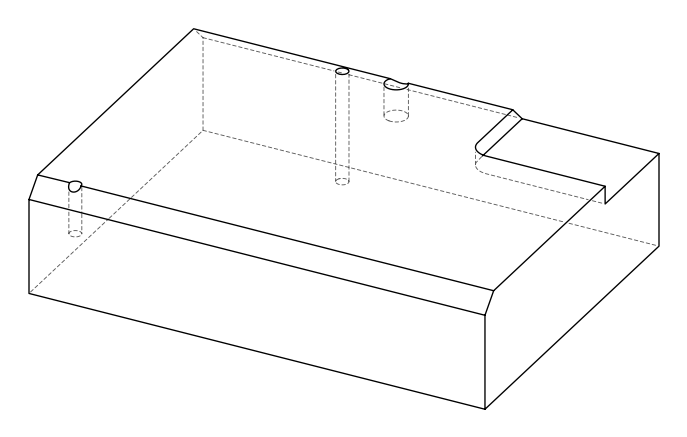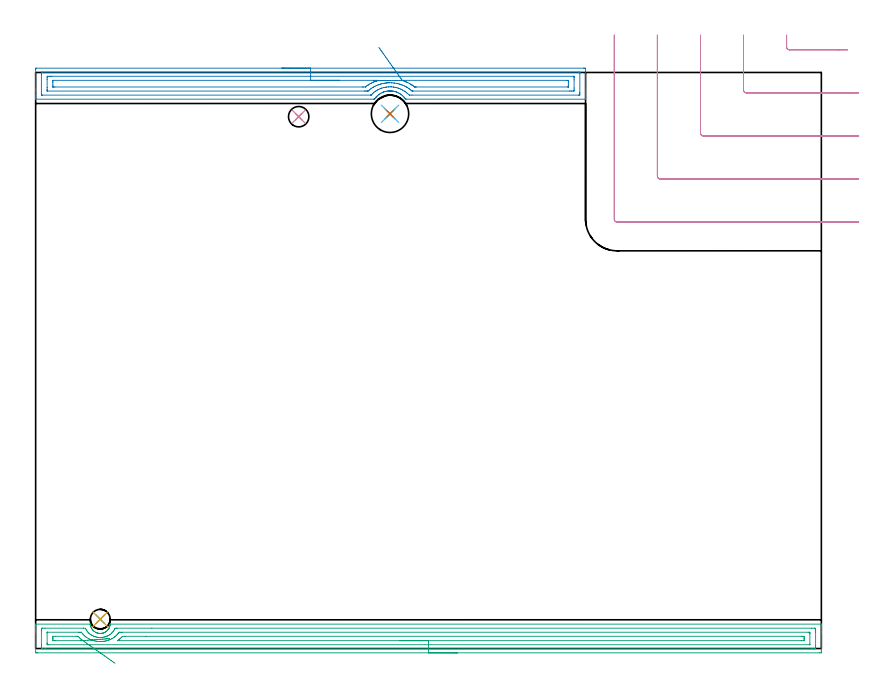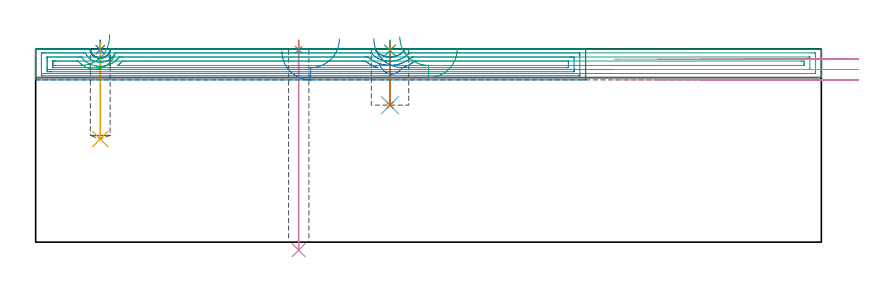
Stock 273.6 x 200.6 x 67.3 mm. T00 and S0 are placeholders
(PLAN: 10 operations, 6 tool changes, 19.2 min)
(1 SPOT_DRILL | STEP1HOLE | NXT0321_9005460120000 | 0.03 min | 0 mm3)
(2 SPOT_DRILL_1 | STEP1POCKET | NXT0321_9005460120000 | 0.03 min | 0 mm3)
(3 SPOT_DRILL_2 | STEP1POCKET_1 | NXT0321_9005460120000 | 0.03 min | 2 mm3)
(4 DRILL_THROUGH_HOLE_INTO_CENTER | STEP1HOLE | NXT0301_042 | 0.29 min | 2653 mm3)
(5 DRILL_BLIND_HOLE_INTO_CENTER | STEP1POCKET | NXT0301_040 | 0.14 min | 1137 mm3)
(6 DRILL_BLIND_HOLE_INTO_CENTER_1 | STEP1POCKET_1 | NXT0301_042 | 0.09 min | 737 mm3)
(7 DRILL_TO_ENLARGE_BLIND_HOLE | STEP1POCKET_1 | UGT0301_374 | 0.09 min | 1859 mm3)
(8 AREA_MILL | FG_CHAMFER_SURFACE | UGT0205_001 | 6.49 min | 11503 mm3)
(9 AREA_MILL_1 | FG_CHAMFER_SURFACE_1 | UGT0205_001 | 9.08 min | 13656 mm3)
(10 MILL_CORNER_NOTCH_RECTANGULAR | CORNER_NOTCH_RECTANGULAR | UGT0201_104 | Follow Part, ap 5, ae 75% | 3 min | 54427 mm3)
(TOOL NXT0321_9005460120000 | NC Spot Drill, 142deg, 12mm, Carbide, Uncoated | D12 PA142 FL30 Z2)
(TOOL NXT0301_042 | Carbide Drill 7.1mm [860.1-0710-057A1-MM 2214] | D7.1 PA140 FL85 Z2)
(TOOL NXT0301_040 | Carbide Drill 6.9mm [860.1-0690-035A1-MM 2214] | D6.9 PA140 FL53 Z2)
(TOOL UGT0301_374 | Twist Drill Flat Bottom 13 mm | D13 PA180 FL101 Z2)
(TOOL UGT0205_001 | Chamfer Mill 20 x 3 x 45 deg. | D20 FL50 Z2)
(TOOL UGT0201_104 | End Mill 20 mm | D20 FL22 Z2)
(OP 1 SPOT_DRILL)
G17 G21 G94 G90
T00 M6
G54
G17 G0 G90 X91.6 Y185.2 S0 M3
G43 Z77.3 H0
G94 G81 G98 Z66.986 F250. R70.3
G80
M5
M2
(OP 2 SPOT_DRILL_1)
G17 G21 G94 G90
T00 M6
G54
G17 G0 G90 X22.5 Y10.2 S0 M3
G43 Z77.3 H0
G94 G81 G98 Z67.003 F250. R70.3
G80
M5
M2
(OP 3 SPOT_DRILL_2)
G17 G21 G94 G90
T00 M6
G54
G17 G0 G90 X123.4 Y186.2 S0 M3
G43 Z77.3 H0
G94 G81 G98 Z66.74 F250. R70.3
G80
M5
M2
(OP 4 DRILL_THROUGH_HOLE_INTO_CENTER)
G17 G21 G94 G90
T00 M6
G54
G17 G0 G90 X91.6 Y185.2 S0 M3
G43 Z77.3 H1
G94 G73 G98 Z-2.792 F250. Q7.009 R69.3
G80
M5
M2
(OP 5 DRILL_BLIND_HOLE_INTO_CENTER)
G17 G21 G94 G90
T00 M6
G54
G17 G0 G90 X22.5 Y10.2 S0 M3
G43 Z77.3 H1
G94 G81 G98 Z35.9 F250. R69.3
G80
M5
M2
(OP 6 DRILL_BLIND_HOLE_INTO_CENTER_1)
G17 G21 G94 G90
T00 M6
G54
G17 G0 G90 X123.4 Y186.2 S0 M3
G43 Z77.3 H1
G94 G81 G98 Z47.7 F250. R69.3
G80
M5
M2
(OP 7 DRILL_TO_ENLARGE_BLIND_HOLE)
G17 G21 G94 G90
T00 M6
G54
G17 G0 G90 X123.4 Y186.2 S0 M3
G43 Z77.3 H0
G94 G81 G98 Z47.7 F250. R69.3
G80
M5
M2
(OP 8 AREA_MILL)
G17 G21 G94 G90
T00 M6
G54
G17 G0 G90 X85.75 Y202.1 S1061 M3
G43 Z77.3 H0
Z66.5
G94 G1 X85.788 Z65.628 F250.
X85.902 Z64.764
X86.091 Z63.912
X86.353 Z63.08
X86.687 Z62.274
X87.09 Z61.5
X87.558 Z60.764
X88.09 Z60.072
X88.679 Z59.429
X89.322 Z58.84
X90.014 Z58.309
X90.75 Z57.84
X91.524 Z57.437
X92.33 Z57.103
X93.162 Z56.841
X94.013 Z56.652
X94.878 Z56.538
X95.75 Z56.5
X190.883 Y202.099 Z56.501
X191.245 Y202.097 Z56.503
X191.492 Y202.093 Z56.507
X191.5 Y201.951 Z56.649
Y201.935 Z56.662
Y194.483 Z64.111
Y193.935 Z64.662
Y193.597 Z64.999
Y193.048 Z65.548
Y192.71 Z65.885
Y192.034 Z66.565
Y191.699 Z66.9
Y191.331 Z67.26
X191.491 Y191.303 Z67.288
X191.33 Y191.3 Z67.3
X129.247
X128.818 Y191.301 Z67.286
X128.669 Y191.501 Z67.096
X128.503 Y191.72 Z66.879
X128.419 Y191.824 Z66.776
X128.324 Y191.94 Z66.659
X128.164 Y192.114 Z66.484
X127.807 Y192.463 Z66.134
X127.432 Y192.793 Z65.805
X127.299 Y192.896 Z65.701
X127.163 Y192.994 Z65.602
X127.146 Y193.006 Z65.59
X126.855 Y193.196 Z65.401
X126.568 Y193.365 Z65.231
X126.539 Y193.382 Z65.214
X126.097 Y193.602 Z64.997
X125.647 Y193.793 Z64.805
X125.545 Y193.83 Z64.769
X125.414 Y193.877 Z64.721
X125.359 Y193.892 Z64.705
X125.228 Y193.929 Z64.667
X125.086 Y193.97 Z64.628
X124.796 Y194.04 Z64.559
X124.754 Y194.05 Z64.55
X124.675 Y194.064 Z64.536
X124.309 Y194.126 Z64.47
X124.133 Y194.144 Z64.448
X123.971 Y194.164 Z64.431
X123.888 Y194.173 Z64.42
X123.862 Y194.176 Z64.418
X123.829 Y194.177 Z64.415
X123.692 Y194.184 Z64.406
X123.583 Y194.191 Z64.402
X123.554 Y194.192
X123.436 Z64.398
X123.385 Y194.193
X123.369
X123.299 Y194.195 Z64.401
X123.248
X123.187 Y194.19 Z64.403
X123.065 Y194.185 Z64.412
X122.995 Y194.18 Z64.416
X122.971 Y194.179 Z64.418
X122.809 Y194.159 Z64.431
X122.522 Y194.132 Z64.467
X122.077 Y194.055 Z64.542
X122.012 Y194.04 Z64.557
X121.729 Y193.972 Z64.622
X121.655 Y193.95 Z64.642
X121.571 Y193.929 Z64.668
X121.386 Y193.877 Z64.722
X121.208 Y193.812 Z64.783
X121.184 Y193.804 Z64.792
X120.888 Y193.681 Z64.918
X120.735 Y193.616 Z64.982
X120.292 Y193.4 Z65.198
X119.96 Y193.206 Z65.393
X119.653 Y193.006 Z65.594
X119.639 Y192.996 Z65.603
X119.422 Y192.831 Z65.764
X119.4 Y192.815 Z65.781
X119.08 Y192.541 Z66.059
X119.007 Y192.477 Z66.121
X118.944 Y192.415 Z66.181
X118.635 Y192.113 Z66.483
X118.528 Y191.998 Z66.599
X118.507 Y191.975 Z66.622
X118.388 Y191.824 Z66.772
X118.149 Y191.522 Z67.076
X118.082 Y191.43 Z67.168
X117.987 Y191.306 Z67.292
X117.635 Y191.3 Z67.3
X0.17
X0.01 Y191.303 Z67.288
X0.007 Y191.329 Z67.262
X0. Y191.699 Z66.9
Y192.034 Z66.565
Y192.71 Z65.885
Y193.935 Z64.662
Y194.483 Z64.111
Y195.096 Z63.5
Y201.576 Z57.021
X0.002 Y201.852 Z56.745
X0.01 Y202.092 Z56.506
X0.25 Y202.099 Z56.499
X95.75 Y202.1 Z56.5
Y200.686 Z57.914
X189.097
X189.319 Y200.684 Z57.916
X189.429 Y200.681 Z57.919
X189.48 Y200.679 Z57.921
X189.491 Y200.672 Z57.928
X189.493 Y200.653 Z57.947
X189.497 Y200.546 Z58.054
X189.5 Y200.29 Z58.31
X189.499 Y193.597 Z65.003
X189.497 Y193.199 Z65.401
X189.49 Y192.797 Z65.803
X189.477 Y192.721 Z65.879
X189.429 Y192.719 Z65.881
X189.319 Y192.716 Z65.884
X189.097 Y192.714 Z65.886
X131.034
X130.141 Y192.716 Z65.884
X130.135
X129.248 Y193.456 Z65.144
X129.075 Y193.597 Z65.003
X128.674 Y193.916 Z64.684
X128.354 Y194.134 Z64.466
X127.782 Y194.483 Z64.117
X127.461 Y194.647 Z63.953
X127.137 Y194.805 Z63.795
X126.568 Y195.042 Z63.558
X126.217 Y195.165 Z63.435
X125.738 Y195.307 Z63.293
X125.701 Y195.317 Z63.283
X125.674 Y195.323 Z63.277
X125.471 Y195.37 Z63.23
X124.781 Y195.495 Z63.105
X124.634 Y195.516 Z63.084
X123.888 Y195.589 Z63.011
X123.655 Y195.601 Z62.999
X122.995 Y195.594 Z63.006
X122.782 Y195.581 Z63.019
X122.101 Y195.508 Z63.092
X121.982 Y195.488 Z63.112
X121.327 Y195.37 Z63.23
X121.208 Y195.342 Z63.258
X120.536 Y195.15 Z63.45
X120.441 Y195.119 Z63.481
X120.315 Y195.072 Z63.528
X119.894 Y194.901 Z63.699
X119.422 Y194.687 Z63.913
X119.284 Y194.62 Z63.98
X119.019 Y194.483 Z64.117
X118.708 Y194.306 Z64.294
X118.639 Y194.264 Z64.336
X118.528 Y194.192 Z64.408
X118.174 Y193.949 Z64.651
X117.721 Y193.597 Z65.003
X117.674 Y193.558 Z65.042
X117.66 Y193.547 Z65.053
X117.635 Y193.524 Z65.076
X117.214 Y193.129 Z65.471
X117.057 Y192.978 Z65.622
X116.93 Y192.854 Z65.746
X116.841 Y192.768 Z65.832
X116.792 Y192.721 Z65.879
X116.742 Y192.715 Z65.885
X116.737 Y192.714 Z65.886
X2.403
X2.181 Y192.716 Z65.884
X2.071 Y192.719 Z65.881
X2.021 Y192.721 Z65.879
X2.009 Y192.728 Z65.872
X2.007 Y192.747 Z65.853
X2.003 Y192.854 Z65.746
X2. Y193.11 Z65.49
X2.001 Y199.803 Z58.797
X2.002 Y200.201 Z58.399
X2.01 Y200.603 Z57.997
X2.023 Y200.679 Z57.921
X2.07 Y200.681 Z57.919
X2.181 Y200.684 Z57.916
X2.403 Y200.686 Z57.914
X95.75
Y199.272 Z59.328
X187.31 Y199.271 Z59.329
X187.429 Y199.269 Z59.331
X187.471 Y199.267 Z59.333
X187.488 Y199.266 Z59.334
X187.491 Y199.23 Z59.37
X187.496 Y199.105 Z59.495
X187.499 Y198.916 Z59.684
X187.5 Y198.728 Z59.872
Y198.03 Z60.57
Y195.182 Z63.418
X187.497 Y194.483 Z64.117
X187.493 Y194.301 Z64.299
X187.479 Y194.136 Z64.464
X187.31 Y194.134 Z64.466
X186.773 Y194.13 Z64.47
X186.417 Y194.129 Z64.471
X185.881 Y194.128 Z64.472
X131.391 Y194.129 Z64.471
X131.213 Y194.131 Z64.469
X131.124 Y194.133 Z64.467
X131.082 Y194.135 Z64.465
X131.034 Y194.16 Z64.44
X130.634 Y194.483 Z64.117
X130.141 Y194.878 Z63.722
X129.847 Y195.08 Z63.52
X129.399 Y195.37 Z63.23
X129.248 Y195.464 Z63.136
X129.013 Y195.602 Z62.998
X128.354 Y195.926 Z62.674
X127.602 Y196.257 Z62.343
X127.461 Y196.312 Z62.288
X127.373 Y196.344 Z62.256
X126.885 Y196.5 Z62.1
X126.568 Y196.589 Z62.011
X126.118 Y196.703 Z61.897
X125.674 Y196.79 Z61.81
X125.023 Y196.903 Z61.697
X124.781 Y196.93 Z61.67
X124.032 Y197. Z61.6
X123.888 Y197.007 Z61.593
X123.127 Y197.012 Z61.588
X122.995 Y197.009 Z61.591
X122.622 Y196.991 Z61.609
X122.285 Y196.961 Z61.639
X122.101 Y196.942 Z61.658
X121.774 Y196.903 Z61.697
X121.494 Y196.859 Z61.741
X121.208 Y196.806 Z61.794
X120.745 Y196.717 Z61.883
X120.315 Y196.607 Z61.993
X120.037 Y196.532 Z62.068
X119.768 Y196.456 Z62.144
X119.422 Y196.341 Z62.259
X119.359 Y196.319 Z62.281
X119.202 Y196.257 Z62.343
X118.732 Y196.054 Z62.546
X118.528 Y195.963 Z62.637
X118.124 Y195.771 Z62.829
X117.635 Y195.512 Z63.088
X117.544 Y195.46 Z63.14
X117.395 Y195.37 Z63.23
X117.002 Y195.112 Z63.488
X116.742 Y194.936 Z63.664
X116.172 Y194.483 Z64.117
X115.998 Y194.335 Z64.265
X115.849 Y194.206 Z64.394
X115.775 Y194.146 Z64.454
X115.713 Y194.135 Z64.465
X115.581 Y194.133 Z64.467
X115.312 Y194.13 Z64.47
X114.955 Y194.129 Z64.471
X114.598 Y194.128 Z64.472
X4.19 Y194.129 Z64.471
X4.071 Y194.131 Z64.469
X4.029 Y194.133 Z64.467
X4.012 Y194.134 Z64.466
X4.009 Y194.17 Z64.43
X4.004 Y194.295 Z64.305
X4.001 Y194.483 Z64.117
X4. Y194.672 Z63.928
Y195.37 Z63.23
Y198.218 Z60.382
X4.003 Y198.916 Z59.684
X4.007 Y199.098 Z59.502
X4.021 Y199.265 Z59.335
X4.19 Y199.267 Z59.333
X4.727 Y199.27 Z59.33
X5.083 Y199.271 Z59.329
X5.619 Y199.272 Z59.328
X95.75
Y197.857 Z60.743
X118.703
X118.959 Y197.854 Z60.746
X119.116 Y197.85 Z60.75
X119.24 Y197.842 Z60.758
X118.844 Y197.717 Z60.883
X118.653 Y197.65 Z60.95
X118.528 Y197.605 Z60.995
X118.195 Y197.474 Z61.126
X117.986 Y197.389 Z61.211
X117.635 Y197.242 Z61.358
X117.566 Y197.212 Z61.388
X117.417 Y197.143 Z61.457
X116.964 Y196.923 Z61.677
X116.742 Y196.807 Z61.793
X116.384 Y196.612 Z61.988
X115.849 Y196.292 Z62.308
X115.827 Y196.278 Z62.322
X115.794 Y196.257 Z62.343
X115.299 Y195.915 Z62.685
X114.955 Y195.654 Z62.946
X114.848 Y195.576 Z63.024
X114.816 Y195.554 Z63.046
X114.775 Y195.549 Z63.051
X114.062 Y195.544 Z63.056
X113.888 Y195.543 Z63.057
X6.696
X6.1 Y195.545 Z63.055
X6.034 Y195.547 Z63.053
X6.017 Y195.549 Z63.051
X6.01 Y195.56 Z63.04
X6.007 Y195.611 Z62.989
X6.002 Y195.818 Z62.782
X6. Y196.233 Z62.367
Y197.12 Z61.48
X6.001 Y197.575 Z61.025
X6.003 Y197.791 Z60.809
X6.007 Y197.844 Z60.756
X6.01 Y197.851 Z60.749
X6.018 Y197.853 Z60.747
X6.048 Y197.856 Z60.744
X6.151 Y197.857 Z60.743
X95.75
X96.622 Z60.781
X97.486 Z60.895
X98.338 Z61.083
X99.17 Z61.346
X99.976 Z61.68
X100.75 Z62.082
X101.486 Z62.551
X102.178 Z63.082
X102.821 Z63.672
X103.41 Z64.315
X103.941 Z65.007
X104.41 Z65.743
X104.813 Z66.516
X105.147 Z67.322
X105.409 Z68.154
X105.598 Z69.006
X105.712 Z69.871
X105.75 Z70.743
G0 X117.776 Y197.72 Z70.881
G1 X117.802 Z70.009
X117.905 Y197.721 Z69.143
X118.082 Y197.724 Z68.289
X118.334 Y197.727 Z67.453
X118.657 Y197.731 Z66.643
X119.049 Y197.737 Z65.864
X119.508 Y197.743 Z65.122
X120.03 Y197.75 Z64.423
X120.611 Y197.757 Z63.772
X121.246 Y197.766 Z63.174
X121.931 Y197.775 Z62.634
X122.661 Y197.784 Z62.156
X123.429 Y197.795 Z61.742
X124.23 Y197.805 Z61.398
X125.059 Y197.816 Z61.125
X125.908 Y197.827 Z60.925
X126.771 Y197.839 Z60.799
X127.642 Y197.85 Z60.75
X128.528 Y197.857 Z60.743
X184.804
X185.4 Y197.855 Z60.745
X185.466 Y197.853 Z60.747
X185.483 Y197.851 Z60.749
X185.49 Y197.84 Z60.76
X185.493 Y197.789 Z60.811
X185.497 Y197.582 Z61.018
X185.5 Y197.167 Z61.433
Y196.28 Z62.32
X185.499 Y195.825 Z62.775
X185.497 Y195.609 Z62.991
X185.493 Y195.556 Z63.044
X185.489 Y195.549 Z63.051
X185.481 Y195.547 Z63.053
X185.452 Y195.544 Z63.056
X185.349 Y195.543 Z63.057
X132.646
X132.287 Y195.545 Z63.055
X132.107 Y195.547 Z63.053
X132.02 Y195.55 Z63.05
X131.977 Y195.563 Z63.037
X131.927 Y195.597 Z63.003
X131.734 Y195.741 Z62.859
X131.508 Y195.91 Z62.69
X131.09 Y196.201 Z62.399
X131.034 Y196.237 Z62.363
X131.002 Y196.257 Z62.343
X130.466 Y196.58 Z62.02
X130.141 Y196.766 Z61.834
X129.383 Y197.143 Z61.457
X129.248 Y197.205 Z61.395
X129.136 Y197.254 Z61.346
X128.947 Y197.331 Z61.269
X128.354 Y197.572 Z61.028
X127.688 Y197.804 Z60.796
X127.666 Y197.816 Z60.784
X127.642 Y197.85 Z60.75
X127.238 Y198.421 Z60.228
X126.81 Y199.027 Z59.769
X126.36 Y199.663 Z59.377
X125.892 Y200.325 Z59.054
X125.409 Y201.007 Z58.803
X124.916 Y201.704 Z58.626
X124.415 Y202.411 Z58.523
X123.912 Y203.123 Z58.497
X123.409 Y203.834 Z58.547
X122.91 Y204.539 Z58.672
X122.42 Y205.232 Z58.873
X121.941 Y205.908 Z59.146
X121.479 Y206.563 Z59.491
X121.035 Y207.19 Z59.904
X120.614 Y207.785 Z60.383
X120.218 Y208.344 Z60.923
X119.851 Y208.863 Z61.521
X119.516 Y209.337 Z62.172
G0 Z77.3
M5
M2
(OP 9 AREA_MILL_1)
G17 G21 G94 G90
T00 M6
G54
G17 G0 G90 X146.8 Y-1.5 S1061 M3
G43 Z77.3 H0
Z67.3
G94 G1 X146.762 Z66.428 F250.
X146.648 Z65.563
X146.459 Z64.712
X146.197 Z63.88
X145.863 Z63.074
X145.46 Z62.3
X144.992 Z61.564
X144.46 Z60.872
X143.871 Z60.229
X143.228 Z59.64
X142.536 Z59.108
X141.8 Z58.64
X141.026 Z58.237
X140.22 Z57.903
X139.388 Z57.641
X138.536 Z57.452
X137.672 Z57.338
X136.8 Z57.3
X0.614
X0.275 Y-1.496 Z57.302
X0.01 Y-1.492 Z57.306
X0. Y-1.223 Z57.575
Y5.278 Z64.072
Y5.834 Z64.631
Y6.167 Z64.963
Y6.723 Z65.519
Y7.056 Z65.851
Y7.72 Z66.52
Y8.085 Z66.884
X0.007 Y8.46 Z67.252
X0.01 Y8.497 Z67.288
X0.167 Y8.5 Z67.3
X18.921
X19.047 Y8.497 Z67.288
X19.053 Y8.467 Z67.258
X19.086 Y8.235 Z67.031
X19.135 Y7.967 Z66.767
X19.141 Y7.934 Z66.734
X19.221 Y7.651 Z66.45
X19.277 Y7.5 Z66.297
X19.324 Y7.374 Z66.172
X19.367 Y7.278 Z66.077
X19.446 Y7.104 Z65.901
X19.65 Y6.767 Z65.567
X19.665 Y6.747 Z65.546
X19.764 Y6.611 Z65.407
X19.799 Y6.563 Z65.36
X19.918 Y6.422 Z65.222
X19.966 Y6.366 Z65.166
X20.147 Y6.185 Z64.983
X20.338 Y6.015 Z64.813
X20.42 Y5.954 Z64.753
X20.515 Y5.884 Z64.683
X20.864 Y5.677 Z64.475
X21.231 Y5.499 Z64.297
X21.387 Y5.442 Z64.241
X21.45 Y5.419 Z64.218
X21.6 Y5.377 Z64.176
X21.671 Y5.357 Z64.156
X21.896 Y5.309 Z64.109
X21.952 Y5.301 Z64.101
X22.046 Y5.289 Z64.086
X22.117 Y5.278 Z64.077
X22.123 Y5.277 Z64.076
X22.347 Y5.262 Z64.055
X22.422 Y5.264 Z64.052
X22.467 Y5.261 Z64.055
X22.52
X22.563 Y5.264 Z64.052
X22.57
X22.82 Y5.282 Z64.078
X22.939 Y5.292 Z64.088
X23.015 Y5.297 Z64.096
X23.016
X23.244 Y5.336 Z64.135
X23.386 Y5.373 Z64.172
X23.47 Y5.395 Z64.194
X23.649 Y5.454 Z64.254
X23.691 Y5.468 Z64.267
X23.908 Y5.558 Z64.356
X24.131 Y5.674 Z64.471
X24.203 Y5.711 Z64.508
X24.46 Y5.87 Z64.668
X24.482 Y5.884 Z64.682
X24.801 Y6.139 Z64.936
X25.09 Y6.439 Z65.239
X25.223 Y6.611 Z65.406
X25.321 Y6.733 Z65.532
X25.347 Y6.767 Z65.566
X25.44 Y6.922 Z65.721
X25.518 Y7.056 Z65.851
X25.533 Y7.08 Z65.876
X25.618 Y7.25 Z66.048
X25.693 Y7.4 Z66.197
X25.727 Y7.5 Z66.297
X25.779 Y7.652 Z66.45
X25.853 Y7.922 Z66.722
X25.867 Y7.975 Z66.775
X25.896 Y8.151 Z66.951
X25.925 Y8.322 Z67.121
X25.936 Y8.421 Z67.218
X25.948 Y8.488 Z67.284
X25.952 Y8.495 Z67.291
X25.988 Y8.5 Z67.3
X273.433
X273.59 Y8.497 Z67.288
X273.593 Y8.46 Z67.252
X273.6 Y8.084 Z66.884
Y7.72 Z66.52
Y7.056 Z65.851
Y5.834 Z64.631
Y5.278 Z64.072
Y-0.334 Z58.463
X273.596 Y-0.944 Z57.853
X273.592 Y-1.492 Z57.306
X273.539 Y-1.494 Z57.303
X272.986 Y-1.5 Z57.3
X136.8
Y-0.086 Z58.714
X3.323
X2.428 Y-0.084 Z58.716
X2.4 Y-0.083 Z58.717
X2.01 Y-0.056 Z58.744
X2.003 Y0.339 Z59.139
X2.001 Y0.833 Z59.633
X2. Y1.231 Z60.031
X2.001 Y6.167 Z64.967
X2.002 Y6.562 Z65.362
X2.01 Y7.056 Z65.856
X2.372 Y7.083 Z65.883
X2.4 Y7.084 Z65.884
X3.262 Y7.086 Z65.886
X16.658 Y7.085 Z65.885
X16.688 Y7.084 Z65.884
X17.364 Y7.056 Z65.856
X17.581 Y6.609 Z65.409
X17.85 Y6.167 Z64.967
X18.118 Y5.807 Z64.607
X18.293 Y5.604 Z64.404
X18.474 Y5.415 Z64.215
X18.621 Y5.278 Z64.078
X18.825 Y5.1 Z63.9
X19.033 Y4.943 Z63.743
X19.367 Y4.728 Z63.528
X19.58 Y4.601 Z63.401
X19.998 Y4.389 Z63.189
X20.26 Y4.27 Z63.07
X20.453 Y4.196 Z62.996
X20.876 Y4.066 Z62.866
X21.153 Y3.997 Z62.797
X21.634 Y3.91 Z62.71
X22.046 Y3.866 Z62.666
X22.32 Y3.851 Z62.651
X22.589 Y3.849 Z62.649
X22.728 Y3.85 Z62.65
X22.763 Y3.851 Z62.651
X22.797 Y3.854 Z62.654
X22.939 Y3.868 Z62.668
X23.413 Y3.917 Z62.717
X23.832 Y3.991 Z62.791
X24.15 Y4.072 Z62.872
X24.725 Y4.265 Z63.065
X24.814 Y4.3 Z63.1
X25.019 Y4.389 Z63.189
X25.413 Y4.593 Z63.393
X25.618 Y4.716 Z63.516
X25.958 Y4.939 Z63.739
X26.376 Y5.278 Z64.078
X26.447 Y5.342 Z64.142
X26.511 Y5.405 Z64.205
X26.871 Y5.808 Z64.608
X27.147 Y6.167 Z64.967
X27.246 Y6.324 Z65.124
X27.404 Y6.586 Z65.386
X27.563 Y6.897 Z65.697
X27.644 Y7.056 Z65.856
X28.269 Y7.084 Z65.884
X28.297 Y7.085 Z65.885
X40.462 Y7.086 Z65.886
X270.277
X271.172 Y7.084 Z65.884
X271.2 Y7.083 Z65.883
X271.59 Y7.056 Z65.856
X271.597 Y6.661 Z65.461
X271.599 Y6.167 Z64.967
X271.6 Y5.769 Z64.569
X271.599 Y0.833 Z59.633
X271.598 Y0.438 Z59.238
X271.59 Y-0.056 Z58.744
X271.228 Y-0.083 Z58.717
X271.2 Y-0.084 Z58.716
X270.338 Y-0.086 Z58.714
X136.8
Y1.328 Z60.128
X4.581 Y1.329 Z60.129
X4.186 Y1.331 Z60.131
X4.054 Y1.333 Z60.133
X4.015 Y1.335 Z60.135
X4.01 Y1.415 Z60.215
X4.004 Y1.538 Z60.338
X4.001 Y1.722 Z60.522
X4. Y1.907 Z60.707
X4.001 Y5.462 Z64.262
X4.007 Y5.647 Z64.447
X4.01 Y5.666 Z64.466
X4.014 Y5.668 Z64.468
X4.037 Y5.67 Z64.47
X4.087 Y5.671 Z64.471
X4.186 Y5.672 Z64.472
X14.902 Y5.671 Z64.471
X15.401 Y5.67 Z64.47
X15.795 Y5.667 Z64.467
X15.925 Y5.665 Z64.465
X15.963 Y5.655 Z64.455
X16.252 Y5.278 Z64.078
X16.445 Y5.031 Z63.831
X16.688 Y4.759 Z63.559
X17.067 Y4.389 Z63.189
X17.344 Y4.15 Z62.95
X17.581 Y3.97 Z62.77
X18.324 Y3.5 Z62.3
X18.474 Y3.417 Z62.217
X18.649 Y3.326 Z62.126
X19.128 Y3.104 Z61.904
X19.367 Y3.004 Z61.804
X20.114 Y2.757 Z61.557
X20.26 Y2.719 Z61.519
X20.718 Y2.611 Z61.411
X21.153 Y2.536 Z61.336
X21.242 Y2.523 Z61.323
X22.046 Y2.448 Z61.248
X22.219 Y2.439 Z61.239
X22.584 Y2.437 Z61.237
X22.939 Y2.449 Z61.249
X23.09 Y2.461 Z61.261
X23.832 Y2.534 Z61.334
X23.901 Y2.543 Z61.343
X24.301 Y2.611 Z61.411
X24.644 Y2.692 Z61.492
X24.725 Y2.715 Z61.515
X25.327 Y2.901 Z61.701
X25.618 Y3. Z61.8
X25.974 Y3.146 Z61.946
X26.511 Y3.403 Z62.203
X26.575 Y3.437 Z62.237
X26.687 Y3.5 Z62.3
X27.126 Y3.777 Z62.577
X27.404 Y3.962 Z62.762
X27.642 Y4.153 Z62.953
X27.932 Y4.389 Z63.189
X28.117 Y4.569 Z63.369
X28.297 Y4.756 Z63.556
X28.544 Y5.033 Z63.833
X28.741 Y5.278 Z64.078
X29.048 Y5.665 Z64.465
X29.092 Y5.667 Z64.467
X29.19 Y5.669 Z64.469
X29.688 Y5.671 Z64.471
X30.083
X269.019
X269.414 Y5.669 Z64.469
X269.546 Y5.667 Z64.467
X269.585 Y5.665 Z64.465
X269.59 Y5.585 Z64.385
X269.596 Y5.462 Z64.262
X269.599 Y5.278 Z64.078
X269.6 Y5.093 Z63.893
X269.599 Y1.538 Z60.338
X269.593 Y1.353 Z60.153
X269.59 Y1.334 Z60.134
X269.586 Y1.332 Z60.132
X269.563 Y1.33 Z60.13
X269.513 Y1.329 Z60.129
X269.414 Y1.328 Z60.128
X136.8
Y2.743 Z61.543
X29.058
X28.65 Y2.747 Z61.547
X28.563 Y2.75 Z61.55
X28.533 Y2.752 Z61.552
X28.831 Y2.968 Z61.768
X29.003 Y3.101 Z61.901
X29.19 Y3.249 Z62.049
X29.328 Y3.363 Z62.163
X29.487 Y3.5 Z62.3
X29.789 Y3.793 Z62.593
X30.083 Y4.097 Z62.897
X30.228 Y4.245 Z63.045
X30.976 Y4.255 Z63.055
X31.11 Y4.256 Z63.056
X38.46 Y4.257 Z63.057
X266.735
X266.868 Y4.256 Z63.056
X267.523 Y4.25 Z63.05
X267.59 Y4.244 Z63.044
X267.593 Y4.147 Z62.947
X267.597 Y3.941 Z62.741
X267.6 Y3.528 Z62.328
Y3.5 Z62.3
X267.597 Y3.07 Z61.87
X267.593 Y2.855 Z61.655
X267.59 Y2.754 Z61.554
X267.489 Y2.749 Z61.549
X266.735 Y2.743 Z61.543
X266.603
X136.8
X135.928 Z61.581
X135.064 Z61.695
X134.212 Z61.883
X133.38 Z62.146
X132.574 Z62.48
X131.8 Z62.882
X131.064 Z63.351
X130.372 Z63.882
X129.729 Z64.472
X129.14 Z65.115
X128.608 Z65.807
X128.14 Z66.543
X127.737 Z67.316
X127.403 Z68.122
X127.141 Z68.954
X126.952 Z69.806
X126.838 Z70.671
X126.8 Z71.543
G0 Z77.3
X25.669 Y3.448
Z72.277
G1 X25.696 Y3.451 Z71.405
X25.648 Y3.447 Z70.534
X25.523 Y3.438 Z69.67
X25.325 Y3.423 Z68.821
X25.053 Y3.402 Z67.992
X24.71 Y3.376 Z67.19
X24.299 Y3.345 Z66.422
X23.822 Y3.31 Z65.692
X23.284 Y3.269 Z65.006
X22.688 Y3.224 Z64.37
X22.04 Y3.175 Z63.789
X21.343 Y3.123 Z63.267
X20.604 Y3.067 Z62.807
X19.827 Y3.009 Z62.414
X19.019 Y2.948 Z62.09
X18.187 Y2.886 Z61.838
X17.335 Y2.822 Z61.66
X16.471 Y2.757 Z61.557
X16.38 Y2.75 Z61.55
X15.795 Y2.744 Z61.544
X15.662 Y2.743 Z61.543
X6.732
X6.077 Y2.75 Z61.55
X6.01 Y2.756 Z61.556
X6.006 Y2.853 Z61.653
X6.002 Y3.059 Z61.859
X6. Y3.472 Z62.272
Y3.5 Z62.3
X6.003 Y3.93 Z62.73
X6.006 Y4.145 Z62.945
X6.01 Y4.246 Z63.046
X6.111 Y4.251 Z63.051
X6.865 Y4.257 Z63.057
X6.997
X14.141
X14.521 Y4.255 Z63.055
X14.711 Y4.252 Z63.052
X14.754 Y4.249 Z63.049
X15.202 Y3.799 Z62.599
X15.512 Y3.5 Z62.3
X15.795 Y3.255 Z62.055
X16.078 Y3.037 Z61.837
X16.305 Y2.874 Z61.674
X16.471 Y2.757 Z61.557
X17.103 Y2.31 Z61.154
X17.761 Y1.845 Z60.82
X18.441 Y1.364 Z60.558
X19.136 Y0.873 Z60.369
X19.842 Y0.373 Z60.255
X20.554 Y-0.13 Z60.217
X21.266 Y-0.633 Z60.255
X21.972 Y-1.132 Z60.369
X22.667 Y-1.624 Z60.558
X23.347 Y-2.104 Z60.82
X24.005 Y-2.569 Z61.154
X24.637 Y-3.016 Z61.557
X25.238 Y-3.441 Z62.026
X25.803 Y-3.84 Z62.557
X26.328 Y-4.212 Z63.147
X26.809 Y-4.552 Z63.79
X27.243 Y-4.858 Z64.482
X27.625 Y-5.129 Z65.218
G0 Z77.3
M5
M2
(OP 10 MILL_CORNER_NOTCH_RECTANGULAR)
G17 G21 G94 G90
T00 M6
G54
G17 G0 G90 X261.5 Y213.6 S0 M3
G43 Z77.301 H0
Z63.7
G94 G1 Y210.6 F250.
Y209.495 F500.
G3 X262.495 Y208.5 R1.
G1 X279.731
X282.731 F250.
G0 Z77.301
X246.5 Y213.6
Z63.7
G1 Y210.6
Y194.495 F500.
G3 X247.495 Y193.5 R1.
G1 X283.6
X286.6 F250.
G0 Z77.301
X231.5 Y213.6
Z63.7
G1 Y210.6
Y179.496 F500.
G3 X232.496 Y178.5 R1.
G1 X283.6
X286.6 F250.
G0 Z77.301
X216.5 Y213.6
Z63.7
G1 Y210.6
Y164.496 F500.
G3 X217.496 Y163.5 R1.
G1 X283.6
X286.6 F250.
G0 Z77.301
X201.5 Y213.6
Z63.7
G1 Y210.6
Y149.5 F500.
G3 X202.5 Y148.5 R1.
G1 X283.6
X286.6 F250.
G0 Z77.301
X261.5 Y213.6
Z60.1
G1 Y210.6
Y209.495 F500.
G3 X262.495 Y208.5 R1.
G1 X279.731
X282.731 F250.
G0 Z77.301
X246.5 Y213.6
Z60.1
G1 Y210.6
Y194.495 F500.
G3 X247.495 Y193.5 R1.
G1 X283.6
X286.6 F250.
G0 Z77.301
X231.5 Y213.6
Z60.1
G1 Y210.6
Y179.496 F500.
G3 X232.496 Y178.5 R1.
G1 X283.6
X286.6 F250.
G0 Z77.301
X216.5 Y213.6
Z60.1
G1 Y210.6
Y164.496 F500.
G3 X217.496 Y163.5 R1.
G1 X283.6
X286.6 F250.
G0 Z77.301
X201.5 Y213.6
Z60.1
G1 Y210.6
Y149.5 F500.
G3 X202.5 Y148.5 R1.
G1 X283.6
X286.6 F250.
G0 Z77.301
X261.5 Y213.6
Z56.5
G1 Y210.6
Y209.495 F500.
G3 X262.495 Y208.5 R1.
G1 X279.731
X282.731 F250.
G0 Z77.301
X246.5 Y213.6
Z56.5
G1 Y210.6
Y194.495 F500.
G3 X247.495 Y193.5 R1.
G1 X283.6
X286.6 F250.
G0 Z77.301
X231.5 Y213.6
Z56.5
G1 Y210.6
Y179.496 F500.
G3 X232.496 Y178.5 R1.
G1 X283.6
X286.6 F250.
G0 Z77.301
X216.5 Y213.6
Z56.5
G1 Y210.6
Y164.496 F500.
G3 X217.496 Y163.5 R1.
G1 X283.6
X286.6 F250.
G0 Z77.301
X201.5 Y213.6
Z56.5
G1 Y210.6
Y149.5 F500.
G3 X202.5 Y148.5 R1.
G1 X283.6
X286.6 F250.
G0 Z77.301
M5
M2
